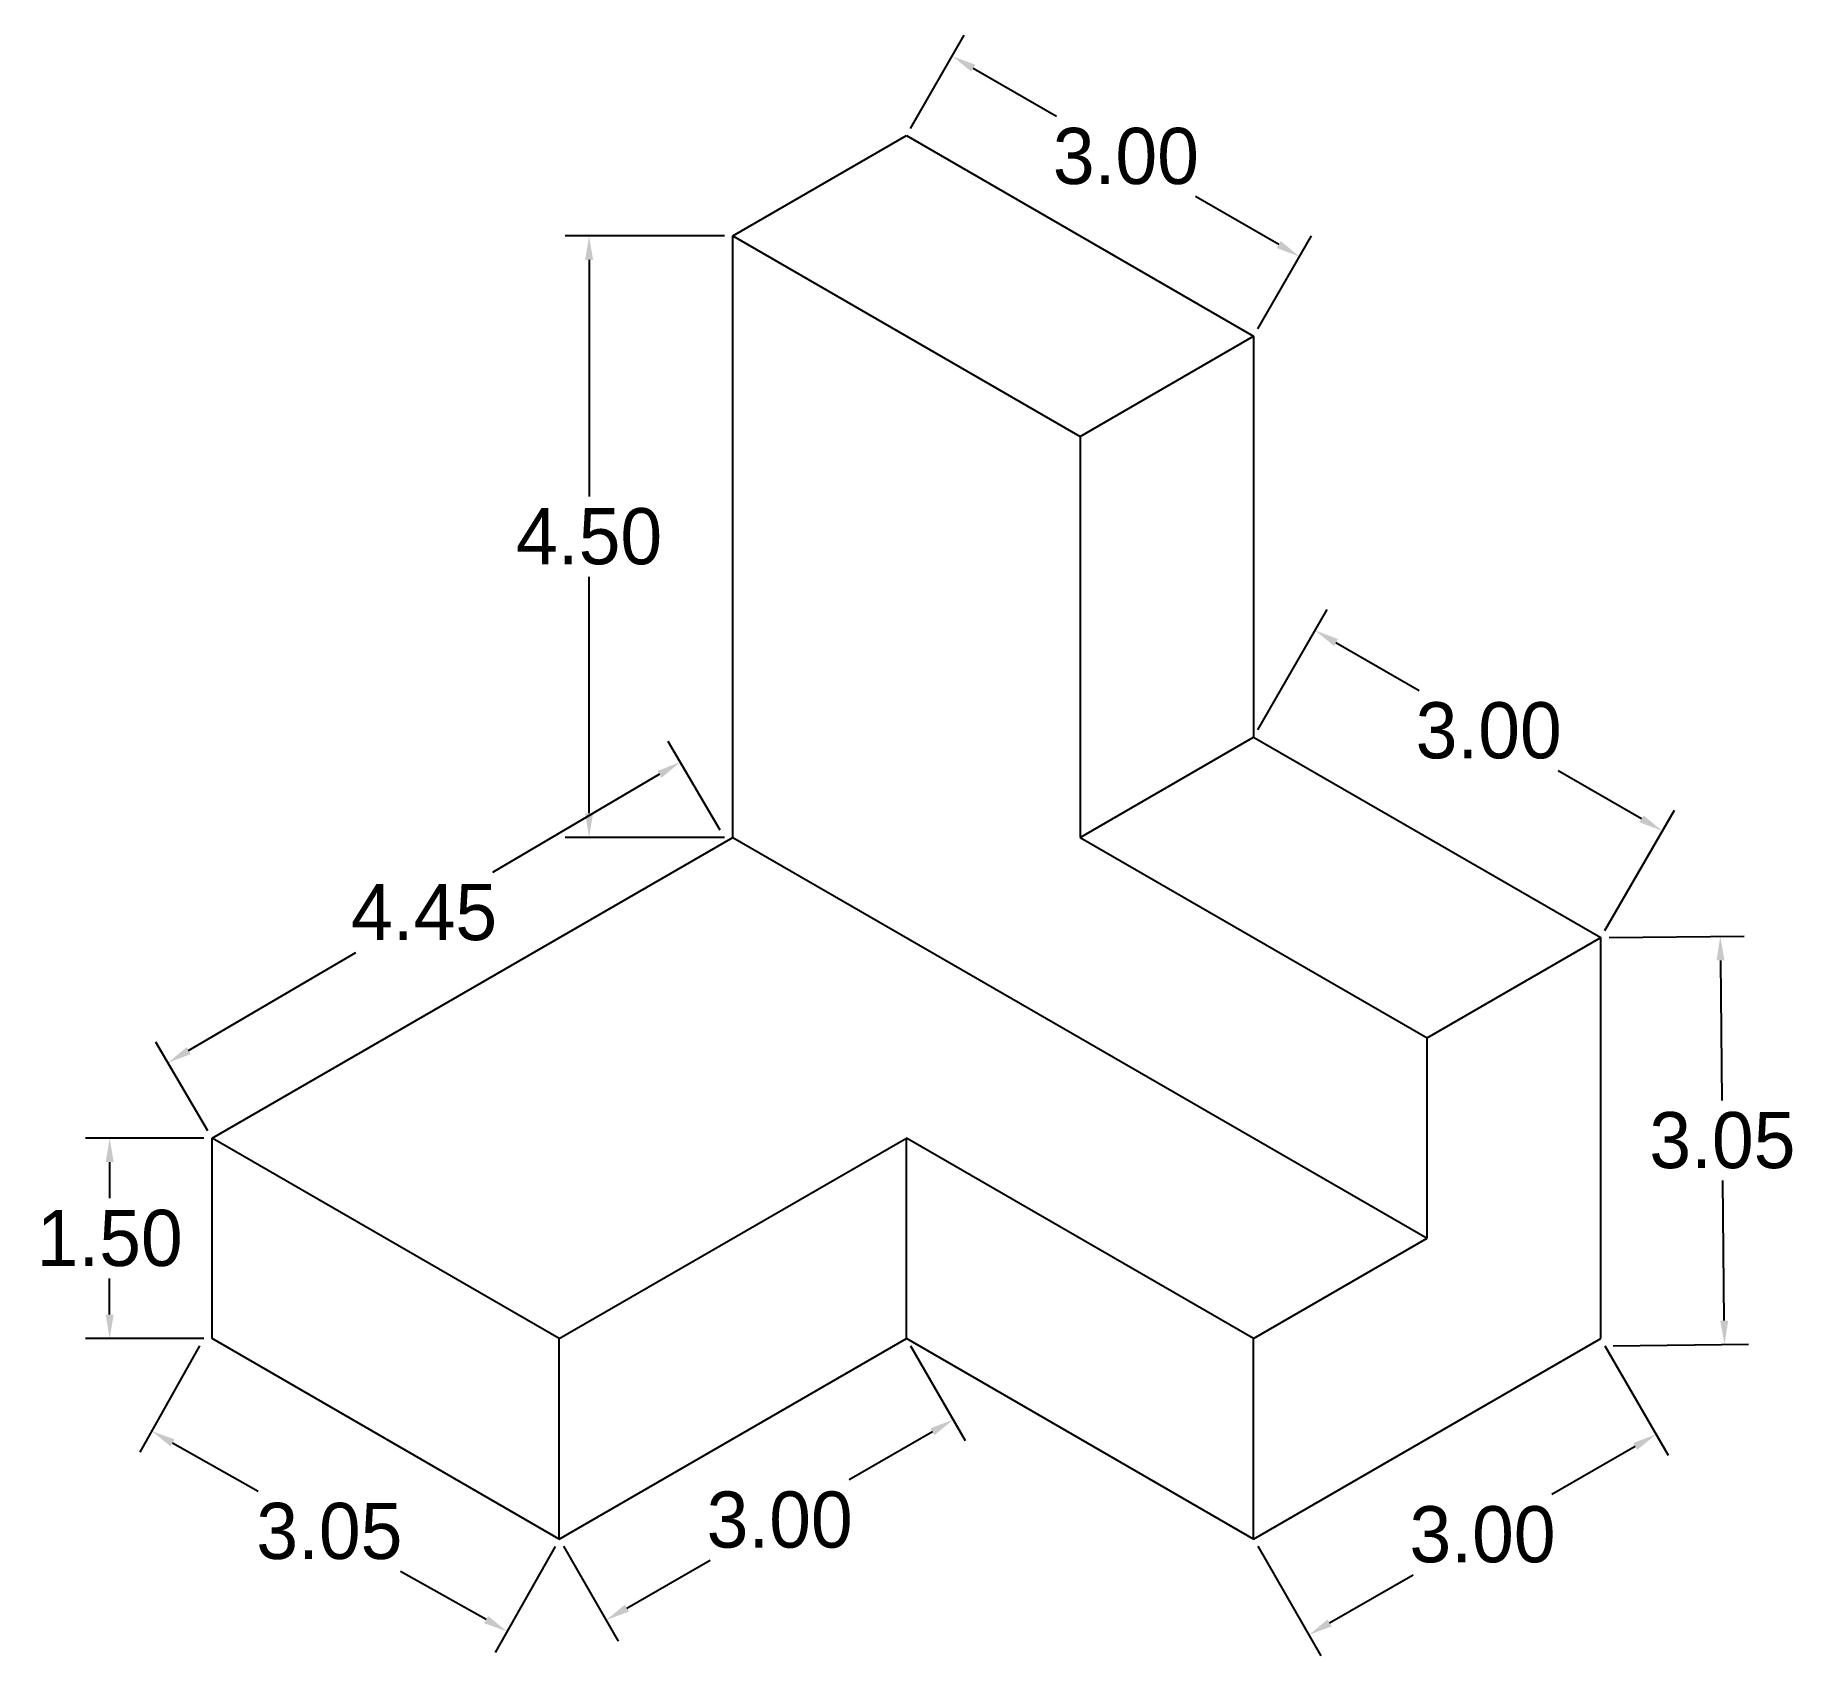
# Model space of a CAD drawing. Header units: inches. Extents: x 58.2 to 71.4, y 5 to 17.1.
import ezdxf

# ---------------------------------------------------------------- set-up
doc = ezdxf.new("R2010")
doc.units = ezdxf.units.IN
doc.header["$MEASUREMENT"] = 0
doc.dimstyles.get("Standard").update_dxf_attribs({"dimtxt": 0.42, "dimasz": 0.18, "dimexe": 0.18, "dimexo": 0.0625, "dimgap": 0.09, "dimtad": 0, "dimtih": 1, "dimtoh": 1, "dimzin": 0, "dimdsep": 46, "dimtxsty": 'Standard', "dimcen": 0.09, "dimadec": 0, "dimazin": 0, "dimtfac": 1, "dimtofl": 0, "dimtmove": 0, "dimatfit": 3, "dimfxl": 1, "dimtolj": 1, "dimtzin": 0, "dimarcsym": 0})

# ---------------------------------------------------------------- blocks, each defined once
blk = doc.blocks.new('*D3')
at = {"color": 0, "lineweight": -2}
for p, q in [((64.791, 16.426), (65.193, 17.123)), ((65.259, 16.877), (65.883, 16.517)), ((67.546, 15.557), (66.922, 15.917)), ((67.389, 14.926), (67.791, 15.623))]:
    blk.add_line(p, q, dxfattribs=at)
at = {"color": 0}
for points in [[(65.274, 16.903), (65.244, 16.851), (65.103, 16.967)], [(67.561, 15.583), (67.531, 15.531), (67.701, 15.467)]]:
    blk.add_solid(points, dxfattribs=at)
at = {"layer": 'Defpoints', "color": 0}
for p in [(64.76, 16.372), (67.701, 15.467), (67.358, 14.872)]:
    blk.add_point(p, dxfattribs=at)
at = {"color": 0, "insert": (66.402, 16.217), "char_height": 0.42, "attachment_point": 5}
blk.add_mtext('\\A1;3.00', dxfattribs=at)
blk = doc.blocks.new('*D4')
at = {"color": 0, "lineweight": -2}
for p, q in [((67.389, 11.926), (67.908, 12.826)), ((67.974, 12.58), (68.598, 12.22)), ((70.261, 11.26), (69.637, 11.62)), ((69.987, 10.426), (70.507, 11.326))]:
    blk.add_line(p, q, dxfattribs=at)
at = {"color": 0}
for points in [[(67.989, 12.606), (67.959, 12.554), (67.818, 12.67)], [(70.276, 11.286), (70.246, 11.234), (70.417, 11.17)]]:
    blk.add_solid(points, dxfattribs=at)
at = {"layer": 'Defpoints', "color": 0}
for p in [(67.358, 11.872), (70.417, 11.17), (69.956, 10.372)]:
    blk.add_point(p, dxfattribs=at)
at = {"color": 0, "insert": (69.117, 11.92), "char_height": 0.42, "attachment_point": 5}
blk.add_mtext('\\A1;3.00', dxfattribs=at)
blk = doc.blocks.new('*D5')
at = {"color": 0, "lineweight": -2}
for p, q in [((63.398, 15.622), (62.205, 15.622)), ((62.385, 15.442), (62.385, 13.672)), ((62.385, 11.302), (62.385, 13.072)), ((63.398, 11.122), (62.205, 11.122))]:
    blk.add_line(p, q, dxfattribs=at)
at = {"color": 0}
for points in [[(62.355, 15.442), (62.415, 15.442), (62.385, 15.622)], [(62.355, 11.302), (62.415, 11.302), (62.385, 11.122)]]:
    blk.add_solid(points, dxfattribs=at)
at = {"layer": 'Defpoints', "color": 0}
for p in [(63.46, 15.622), (62.385, 11.122), (63.46, 11.122)]:
    blk.add_point(p, dxfattribs=at)
at = {"color": 0, "insert": (62.385, 13.372), "char_height": 0.42, "attachment_point": 5}
blk.add_mtext('\\A1;4.50', dxfattribs=at)
blk = doc.blocks.new('*D6')
at = {"color": 0, "lineweight": -2}
for p, q in [((63.366, 11.176), (62.977, 11.84)), ((62.912, 11.594), (61.662, 10.86)), ((59.388, 9.526), (60.639, 10.26)), ((59.532, 8.926), (59.142, 9.59))]:
    blk.add_line(p, q, dxfattribs=at)
at = {"color": 0}
for points in [[(62.897, 11.619), (62.928, 11.568), (63.068, 11.685)], [(59.373, 9.552), (59.403, 9.5), (59.233, 9.435)]]:
    blk.add_solid(points, dxfattribs=at)
at = {"layer": 'Defpoints', "color": 0}
for p in [(63.068, 11.685), (63.398, 11.122), (59.563, 8.872)]:
    blk.add_point(p, dxfattribs=at)
at = {"color": 0, "insert": (61.15, 10.56), "char_height": 0.42, "attachment_point": 5}
blk.add_mtext('\\A1;4.45', dxfattribs=at)
blk = doc.blocks.new('*D7')
at = {"color": 0, "lineweight": -2}
for p, q in [((59.501, 8.872), (58.617, 8.872)), ((58.797, 8.692), (58.797, 8.422)), ((58.797, 7.552), (58.797, 7.822)), ((59.501, 7.372), (58.617, 7.372))]:
    blk.add_line(p, q, dxfattribs=at)
at = {"color": 0}
for points in [[(58.767, 8.692), (58.827, 8.692), (58.797, 8.872)], [(58.767, 7.552), (58.827, 7.552), (58.797, 7.372)]]:
    blk.add_solid(points, dxfattribs=at)
at = {"layer": 'Defpoints', "color": 0}
for p in [(59.563, 8.872), (58.797, 7.372), (59.563, 7.372)]:
    blk.add_point(p, dxfattribs=at)
at = {"color": 0, "insert": (58.797, 8.122), "char_height": 0.42, "attachment_point": 5}
blk.add_mtext('\\A1;1.50', dxfattribs=at)
blk = doc.blocks.new('*D8')
at = {"color": 0, "lineweight": -2}
for p, q in [((59.47, 7.317), (59.023, 6.523)), ((59.268, 6.592), (59.909, 6.23)), ((62.131, 5.817), (61.683, 5.023)), ((61.615, 5.269), (60.973, 5.63))]:
    blk.add_line(p, q, dxfattribs=at)
at = {"color": 0}
for points in [[(59.283, 6.618), (59.253, 6.566), (59.111, 6.68)], [(61.63, 5.295), (61.6, 5.242), (61.772, 5.18)]]:
    blk.add_solid(points, dxfattribs=at)
at = {"layer": 'Defpoints', "color": 0}
for p in [(59.501, 7.372), (62.161, 5.872), (61.772, 5.18)]:
    blk.add_point(p, dxfattribs=at)
at = {"color": 0, "insert": (60.441, 5.93), "char_height": 0.42, "attachment_point": 5}
blk.add_mtext('\\A1;3.05', dxfattribs=at)
blk = doc.blocks.new('*D9')
at = {"color": 0, "lineweight": -2}
for p, q in [((64.791, 7.318), (65.2, 6.609)), ((64.954, 6.675), (64.33, 6.315)), ((62.193, 5.818), (62.602, 5.109)), ((62.668, 5.355), (63.291, 5.715))]:
    blk.add_line(p, q, dxfattribs=at)
at = {"color": 0}
for points in [[(64.939, 6.701), (64.969, 6.649), (65.11, 6.765)], [(62.653, 5.381), (62.683, 5.329), (62.512, 5.265)]]:
    blk.add_solid(points, dxfattribs=at)
at = {"layer": 'Defpoints', "color": 0}
for p in [(64.76, 7.372), (65.11, 6.765), (62.161, 5.872)]:
    blk.add_point(p, dxfattribs=at)
at = {"color": 0, "insert": (63.811, 6.015), "char_height": 0.42, "attachment_point": 5}
blk.add_mtext('\\A1;3.00', dxfattribs=at)
blk = doc.blocks.new('*D10')
at = {"color": 0, "lineweight": -2}
for p, q in [((69.987, 7.318), (70.46, 6.499)), ((70.214, 6.565), (69.59, 6.205)), ((67.389, 5.818), (67.862, 4.999)), ((67.927, 5.245), (68.551, 5.605))]:
    blk.add_line(p, q, dxfattribs=at)
at = {"color": 0}
for points in [[(70.199, 6.591), (70.229, 6.539), (70.37, 6.655)], [(67.912, 5.271), (67.942, 5.219), (67.772, 5.155)]]:
    blk.add_solid(points, dxfattribs=at)
at = {"layer": 'Defpoints', "color": 0}
for p in [(69.956, 7.372), (70.37, 6.655), (67.358, 5.872)]:
    blk.add_point(p, dxfattribs=at)
at = {"color": 0, "insert": (69.071, 5.905), "char_height": 0.42, "attachment_point": 5}
blk.add_mtext('\\A1;3.00', dxfattribs=at)
blk = doc.blocks.new('*D11')
at = {"color": 0, "lineweight": -2}
for p, q in [((70.018, 10.372), (71.03, 10.383)), ((70.852, 10.201), (70.863, 9.154)), ((70.88, 7.507), (70.869, 8.554)), ((70.049, 7.318), (71.062, 7.329))]:
    blk.add_line(p, q, dxfattribs=at)
at = {"color": 0}
for points in [[(70.882, 10.201), (70.822, 10.201), (70.85, 10.381)], [(70.91, 7.507), (70.85, 7.506), (70.882, 7.327)]]:
    blk.add_solid(points, dxfattribs=at)
at = {"layer": 'Defpoints', "color": 0}
for p in [(69.956, 10.372), (70.85, 10.381), (69.987, 7.318)]:
    blk.add_point(p, dxfattribs=at)
at = {"color": 0, "insert": (70.866, 8.854), "char_height": 0.42, "attachment_point": 5}
blk.add_mtext('\\A1;3.05', dxfattribs=at)

msp = doc.modelspace()

# ---------------------------------------------------------------- linework, layer by layer
for p, q in [((63.46, 15.622), (64.76, 16.372)), ((64.76, 16.372), (67.358, 14.872)), ((63.46, 11.122), (63.46, 15.622)), ((63.46, 15.622), (66.059, 14.122)), ((66.059, 14.122), (67.358, 14.872)), ((67.358, 14.872), (67.358, 11.872)), ((66.059, 14.122), (66.059, 11.122)), ((66.059, 11.122), (67.358, 11.872)), ((67.358, 11.872), (69.956, 10.372)), ((59.563, 8.872), (63.46, 11.122)), ((63.46, 11.122), (68.657, 8.122)), ((66.059, 11.122), (68.657, 9.622)), ((68.657, 9.622), (69.956, 10.372)), ((69.956, 7.372), (69.956, 10.372)), ((68.657, 8.122), (68.657, 9.622)), ((59.563, 7.372), (59.563, 8.872)), ((62.161, 7.372), (59.563, 8.872)), ((62.161, 7.372), (64.76, 8.872)), ((64.76, 7.372), (64.76, 8.872)), ((67.358, 7.372), (64.76, 8.872)), ((67.358, 7.372), (68.657, 8.122)), ((62.161, 5.872), (59.563, 7.372)), ((62.161, 5.872), (64.76, 7.372)), ((62.161, 5.872), (62.161, 7.372)), ((67.358, 5.872), (64.76, 7.372)), ((67.358, 5.872), (69.956, 7.372)), ((67.358, 5.872), (67.358, 7.372))]:
    msp.add_line(p, q)

# ---------------------------------------------------------------- dimensions: what is measured, and where the dimension line sits
for p1, p2, distance, picture, middle in [((64.76, 16.372), (67.358, 14.872), 0.688, '*D3', (66.402, 16.217)), ((63.46, 15.622), (63.46, 11.122), -1.076, '*D5', (62.385, 13.372)), ((67.358, 11.872), (69.956, 10.372), 0.922, '*D4', (69.117, 11.92)), ((59.563, 8.872), (63.398, 11.122), 0.653, '*D6', (61.15, 10.56)), ((69.987, 7.318), (69.956, 10.372), -0.895, '*D11', (70.866, 8.854)), ((59.563, 8.872), (59.563, 7.372), -0.767, '*D7', (58.797, 8.122)), ((59.501, 7.372), (62.161, 5.872), -0.794, '*D8', (60.441, 5.93)), ((62.161, 5.872), (64.76, 7.372), -0.701, '*D9', (63.811, 6.015)), ((67.358, 5.872), (69.956, 7.372), -0.828, '*D10', (69.071, 5.905))]:
    dim = msp.add_aligned_dim(p1=p1, p2=p2, distance=distance, dimstyle='Standard')
    dim.commit()
    dim.dimension.update_dxf_attribs({"geometry": picture, "text_midpoint": middle})

doc.saveas('drawing.dxf')
